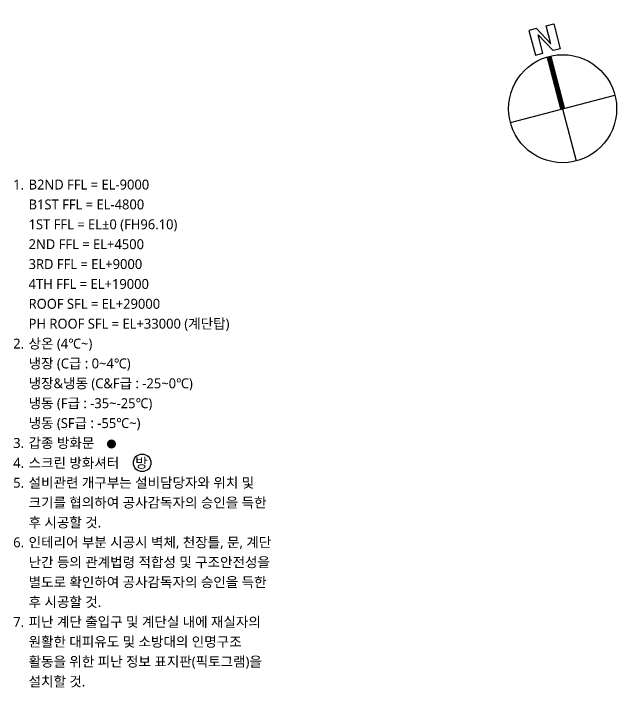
# Model space of a CAD drawing. Header units: millimetres. Extents: x -867282 to 190005487, y -1022614 to 455456909.
# Drawn here: x 1983881 to 2039566, y 105785 to 166823 of the extents above; entities that cross this region are included whole.
import ezdxf
from ezdxf.enums import TextEntityAlignment as Align

# ---------------------------------------------------------------- set-up
doc = ezdxf.new("R2010")
doc.units = ezdxf.units.MM
doc.header["$LTSCALE"] = 400
doc.header["$MEASUREMENT"] = 0
doc.layers.get('0').update_dxf_attribs({"linetype": 'CONTINUOUS'})
for name, color, linetype in [('A-ANNO-GRA1', 7, 'CONTINUOUS'), ('A-ANNO-NOTE', 7, 'CONTINUOUS'), ('A-ANNO-SYMB', 7, 'CONTINUOUS'), ('A-ANNO-TITL', 7, 'CONTINUOUS'), ('A-FLOR-MARK-ARCH', 1, 'CONTINUOUS')]:
    doc.layers.add(name, color=color, linetype=linetype)
doc.styles.add('SH_대대리576', font='malgun.ttf')

# ---------------------------------------------------------------- blocks, each defined once
blk = doc.blocks.new('dr-sy-018-D-M')
at = {"layer": 'A-ANNO-SYMB'}
for p, q in [((-1, 16.4), (-2.5, 16.4)), ((-2.5, 16.4), (-2.5, 11.4)), ((-1, 16.4), (1, 12.8)), ((1, 12.8), (1, 16.4)), ((1, 16.4), (2.5, 16.4)), ((2.5, 16.4), (2.5, 11.4)), ((-1, 15.09), (1.05, 11.4)), ((-1, 11.4), (-1, 15.09)), ((-2.5, 11.4), (-1, 11.4)), ((2.5, 11.4), (1.05, 11.4)), ((-10.5, 0), (10.5, 0)), ((0, 0), (0, -10.5))]:
    blk.add_line(p, q, dxfattribs=at)
at = {"layer": 'A-ANNO-SYMB', "const_width": 1}
blk.add_lwpolyline([(0, 10.5), (0, 0)], dxfattribs=at)
at = {"layer": 'A-ANNO-SYMB'}
blk.add_circle((0, 0), 10.5, dxfattribs=at)
blk = doc.blocks.new('G$C3CD03619')
at = {"layer": 'A-ANNO-GRA1'}
blk.add_circle((11731, 792), 792, dxfattribs=at)
at = {"layer": 'A-FLOR-MARK-ARCH', "const_width": 408}
blk.add_lwpolyline([(8743, 2498, 1), (9152, 2498, 1)], format="xyb", close=True, dxfattribs=at)
at = {"layer": 'A-ANNO-NOTE', "style": 'SH_대대리576'}
blk.add_text('방', height=900, dxfattribs=at).set_placement((11108, 342))
at = {"layer": 'A-ANNO-TITL', "style": 'SH_대대리576'}
for s, p in [('1.', (547, 25992)), ('2.', (547, 11592)), ('3.', (547, 2592)), ('4.', (547, 792)), ('5.', (547, -1008)), ('6.', (547, -6408)), ('7.', (547, -13608))]:
    blk.add_text(s, height=900, dxfattribs=at).set_placement(p, align=Align.MIDDLE_CENTER)
for s, p in [('B2ND FFL = EL-9000', (1447, 25992)), ('B1ST FFL = EL-4800', (1447, 24192)), ('1ST FFL = EL%%p0 (FH96.10)', (1447, 22392)), ('2ND FFL = EL+4500', (1447, 20592)), ('3RD FFL = EL+9000', (1447, 18792)), ('4TH FFL = EL+19000', (1447, 16992)), ('ROOF SFL = EL+29000', (1447, 15192)), ('PH ROOF SFL = EL+33000 (계단탑)', (1447, 13392)), ('상온 (4℃~)', (1447, 11592)), ('냉장 (C급 : 0~4℃)', (1447, 9792)), ('냉장&냉동 (C&F급 : -25~0℃)', (1447, 7992)), ('냉동 (F급 : -35~-25℃)', (1447, 6192)), ('냉동 (SF급 : -55℃~)', (1447, 4392)), ('갑종 방화문', (1447, 2592)), ('스크린 방화셔터', (1447, 792)), ('설비관련 개구부는 설비담당자와 위치 및', (1447, -1008)), ('크기를 협의하여 공사감독자의 승인을 득한', (1447, -2808)), ('후 시공할 것.', (1447, -4608)), ('인테리어 부분 시공시 벽체, 천장틀, 문, 계단', (1447, -6408)), ('난간 등의 관계법령 적합성 및 구조안전성을', (1447, -8208)), ('별도로 확인하여 공사감독자의 승인을 득한', (1447, -10008)), ('후 시공할 것.', (1447, -11808)), ('피난 계단 출입구 및 계단실 내에 재실자의', (1447, -13608)), ('원활한 대피유도 및 소방대의 인명구조', (1447, -15408)), ('활동을 위한 피난 정보 표지판(픽토그램)을', (1447, -17208)), ('설치할 것.', (1447, -19008))]:
    blk.add_text(s, height=900, dxfattribs=at).set_placement(p, align=Align.MIDDLE_LEFT)

msp = doc.modelspace()

# ---------------------------------------------------------------- block references
at = {"xscale": 465.6960000000489, "yscale": 465.6960000000489, "zscale": 465.6960000000489, "rotation": 14.62512501076412}
msp.add_blockref('dr-sy-018-D-M', (2033600, 158200), dxfattribs=at)
msp.add_blockref('G$C3CD03619', (1983802.4, 125338.9))

doc.saveas('drawing.dxf')
